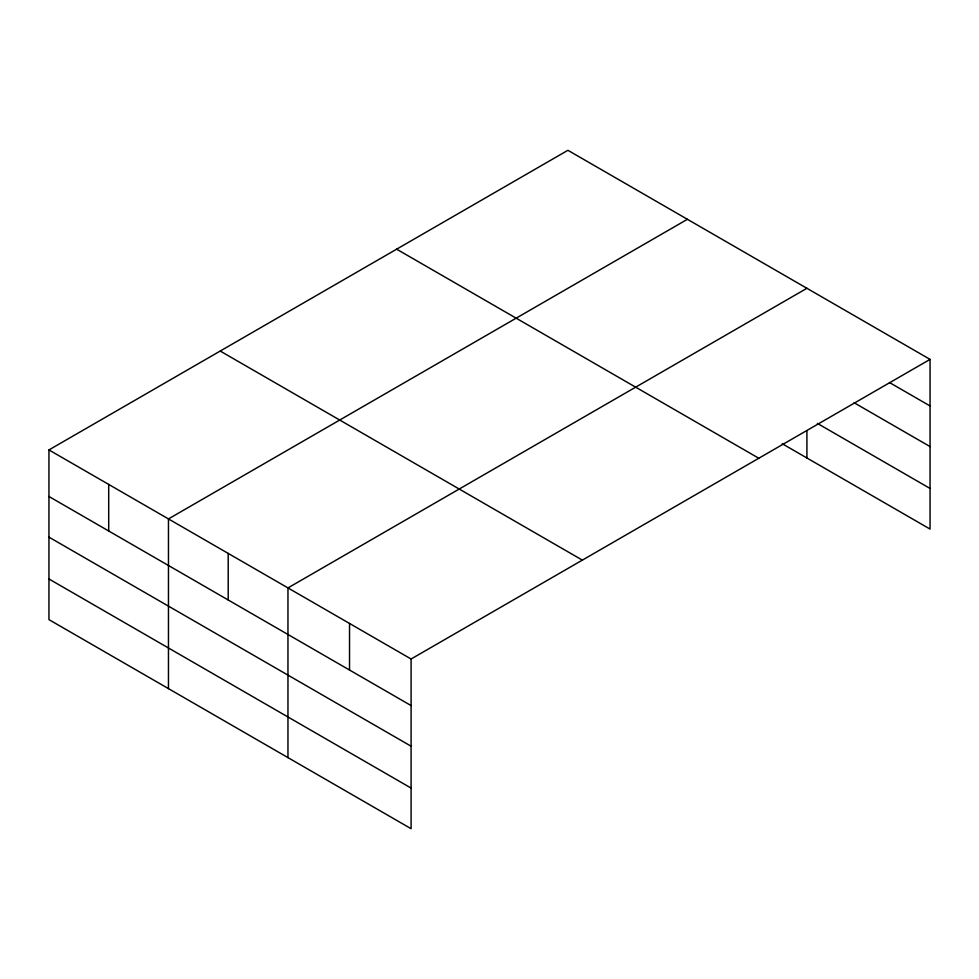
<?xml version="1.0" encoding="UTF-8"?>
<svg xmlns="http://www.w3.org/2000/svg" width="979" height="979" viewBox="0 0 979 979"><rect width="100%" height="100%" fill="white"/><g stroke="black" fill="none" stroke-linecap="round" stroke-linejoin="round"><path stroke-width="1.47" d="M782.245 443.744L930.05 529.076L930.05 359.379L567.906 150.301L48.95 449.924L48.95 619.621L411.094 828.699L411.094 659.002L48.95 449.924M687.417 219.296L168.461 518.919L168.461 688.616M806.916 288.291L287.961 587.914L287.961 757.611M411.094 659.002L930.05 359.379M889.446 382.508L930.05 405.955M854.08 402.724L930.05 446.583M817.404 423.417L930.05 488.448M396.654 249.18L758.798 458.258M220.202 351.045L582.346 560.123M48.95 496.488L411.094 705.578M48.95 537.128L411.094 746.206M48.95 578.981L411.094 788.071M806.916 430.907L806.916 457.988M349.527 623.452L349.527 670.028M228.205 553.416L228.205 599.992M108.706 484.421L108.706 530.985"/></g></svg>
